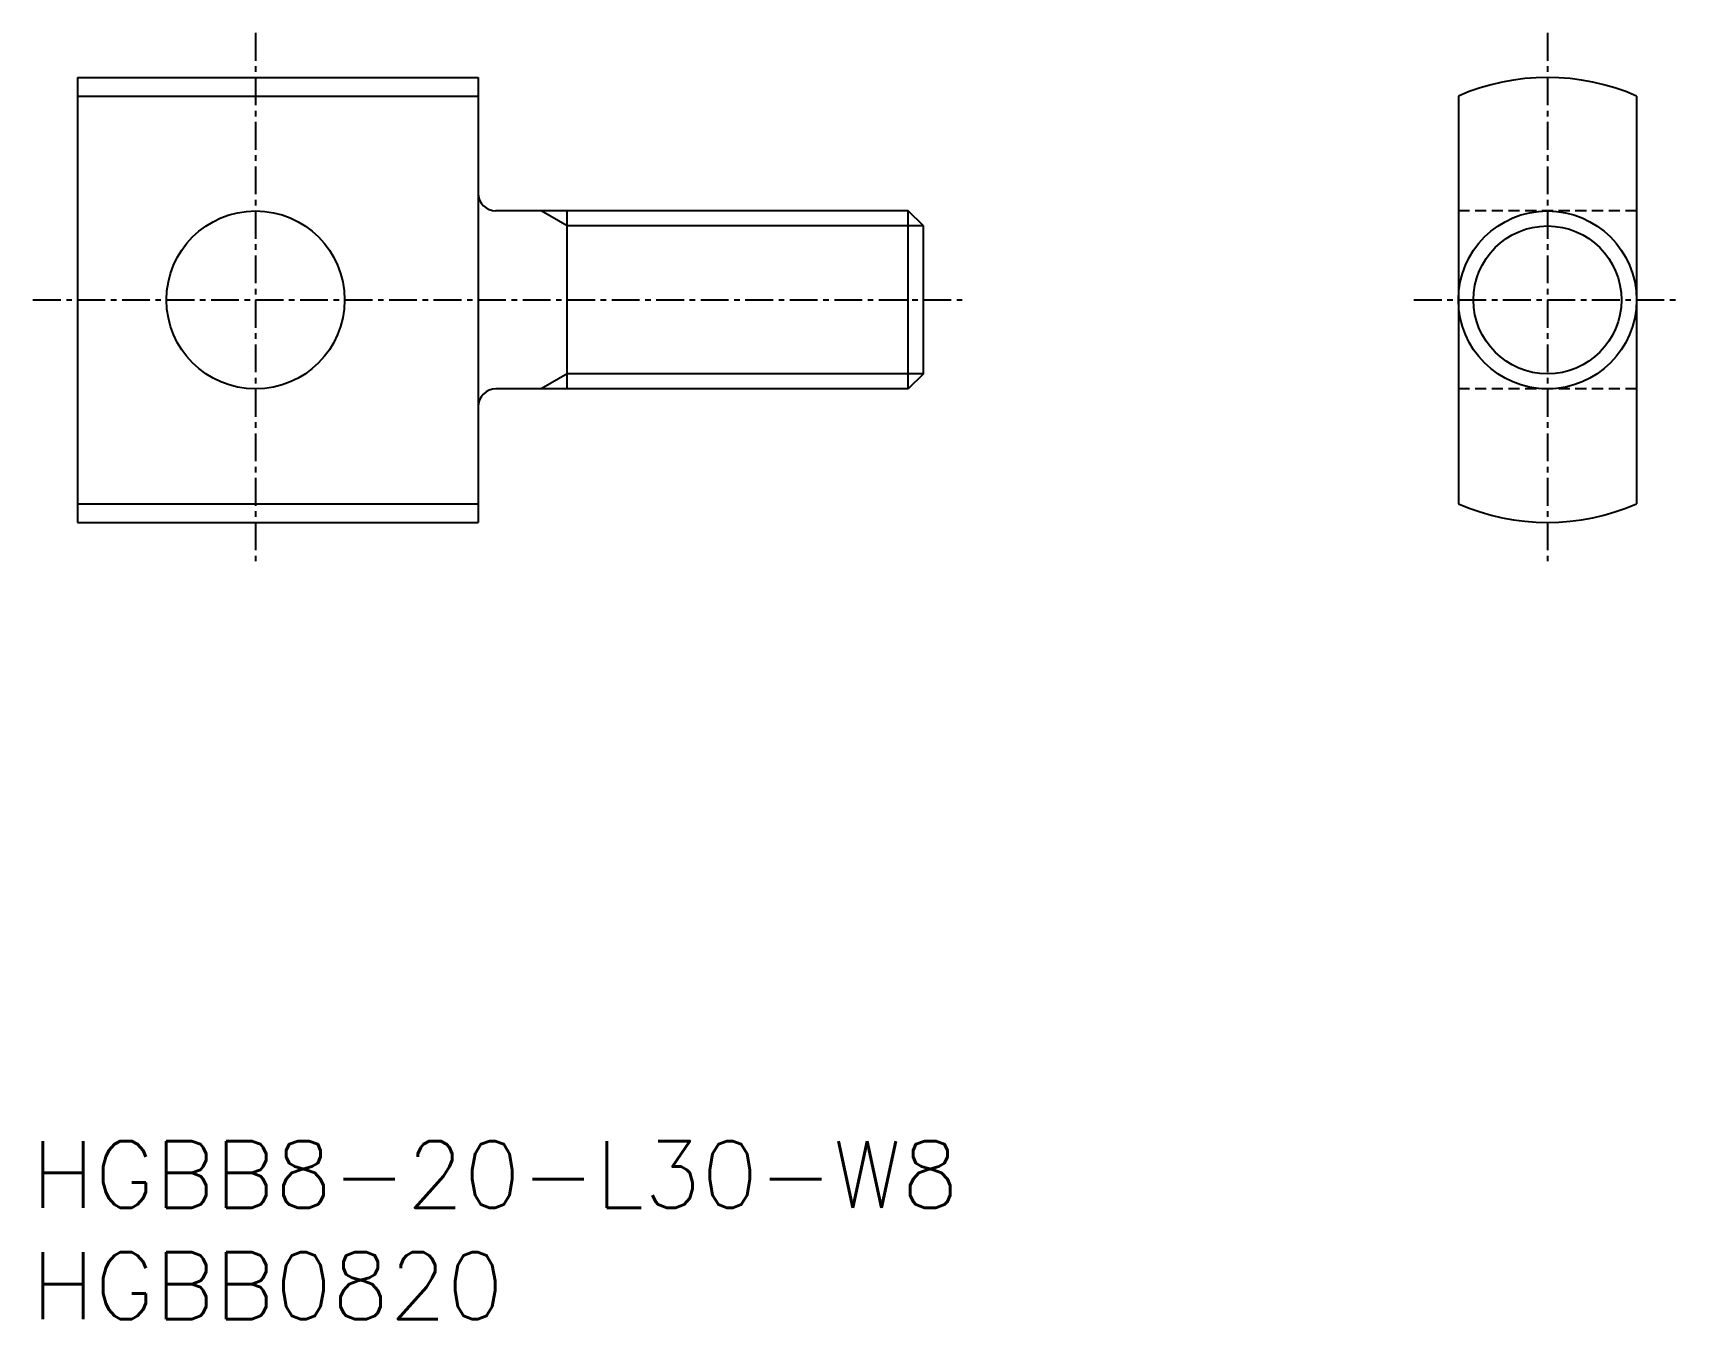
# Model space of a CAD drawing. Extents: x 84.5 to 158.5, y 65.8 to 123.6.
import ezdxf
from ezdxf.enums import TextEntityAlignment as Align

# ---------------------------------------------------------------- set-up
doc = ezdxf.new("R2010")
doc.units = 0
doc.linetypes.add('CENTER', pattern=[2, 1.25, -0.25, 0.25, -0.25])
doc.linetypes.add('DASHED', pattern=[0.75, 0.5, -0.25])
doc.layers.get('0').update_dxf_attribs({"linetype": 'CONTINUOUS'})
doc.layers.add('CENTER', color=1, linetype='CENTER')
doc.styles.get("Standard").update_dxf_attribs({"font": 'txt.shx', "bigfont": 'extfont.shx'})

msp = doc.modelspace()

# ---------------------------------------------------------------- linework, layer by layer
at = {"color": 7, "linetype": 'CONTINUOUS'}
for p, q in [((86.503, 121.633), (86.503, 101.633)), ((86.503, 121.633), (104.503, 121.633)), ((104.503, 121.633), (104.503, 101.633)), ((86.503, 120.798), (104.503, 120.798)), ((148.539, 120.798), (148.539, 102.468)), ((156.539, 120.798), (156.539, 102.468)), ((123.826, 115.633), (105.303, 115.633)), ((108.503, 107.633), (108.503, 115.633)), ((123.826, 107.633), (123.826, 115.633)), ((124.503, 114.957), (123.826, 115.633)), ((124.503, 108.31), (124.503, 114.957)), ((124.503, 108.31), (123.826, 107.633)), ((123.826, 107.633), (105.303, 107.633)), ((86.503, 102.468), (104.503, 102.468)), ((86.503, 101.633), (104.503, 101.633))]:
    msp.add_line(p, q, dxfattribs=at)
at = {"color": 3, "linetype": 'CONTINUOUS'}
for p, q in [((108.503, 114.957), (107.331, 115.633)), ((124.503, 114.957), (108.503, 114.957)), ((108.503, 108.31), (107.331, 107.633)), ((124.503, 108.31), (108.503, 108.31))]:
    msp.add_line(p, q, dxfattribs=at)
at = {"color": 3, "linetype": 'DASHED'}
for p, q in [((156.539, 115.633), (148.539, 115.633)), ((156.539, 107.633), (148.539, 107.633))]:
    msp.add_line(p, q, dxfattribs=at)
at = {"color": 7, "linetype": 'CONTINUOUS'}
for centre in [(94.503, 111.633), (152.539, 111.633)]:
    msp.add_circle(centre, 4, dxfattribs=at)
at = {"color": 3, "linetype": 'CONTINUOUS'}
msp.add_circle((152.539, 111.633), 3.323, dxfattribs=at)
at = {"color": 7, "linetype": 'CONTINUOUS'}
for centre, radius, start, end in [((152.539, 111.633), 10, 66.42182, 113.57818), ((105.303, 116.433), 0.8, 180, 270), ((105.303, 106.833), 0.8, 90, 180), ((152.539, 111.633), 10, 246.42182, 293.57818)]:
    msp.add_arc(centre, radius, start, end, dxfattribs=at)
at = {"layer": 'CENTER', "color": 1, "linetype": 'CENTER'}
for p, q in [((94.503, 123.633), (94.503, 99.633)), ((152.539, 123.633), (152.539, 99.633)), ((84.503, 111.633), (126.503, 111.633)), ((146.539, 111.633), (158.539, 111.633))]:
    msp.add_line(p, q, dxfattribs=at)

# ---------------------------------------------------------------- texts
at = {"color": 7, "linetype": 'CONTINUOUS'}
for s, p in [('HGBB8-20-L30-W8', (84.437, 72.324)), ('HGBB0820', (84.437, 67.324))]:
    msp.add_text(s, height=3, dxfattribs=at).set_placement(p, align=Align.MIDDLE_LEFT)

doc.saveas('drawing.dxf')
